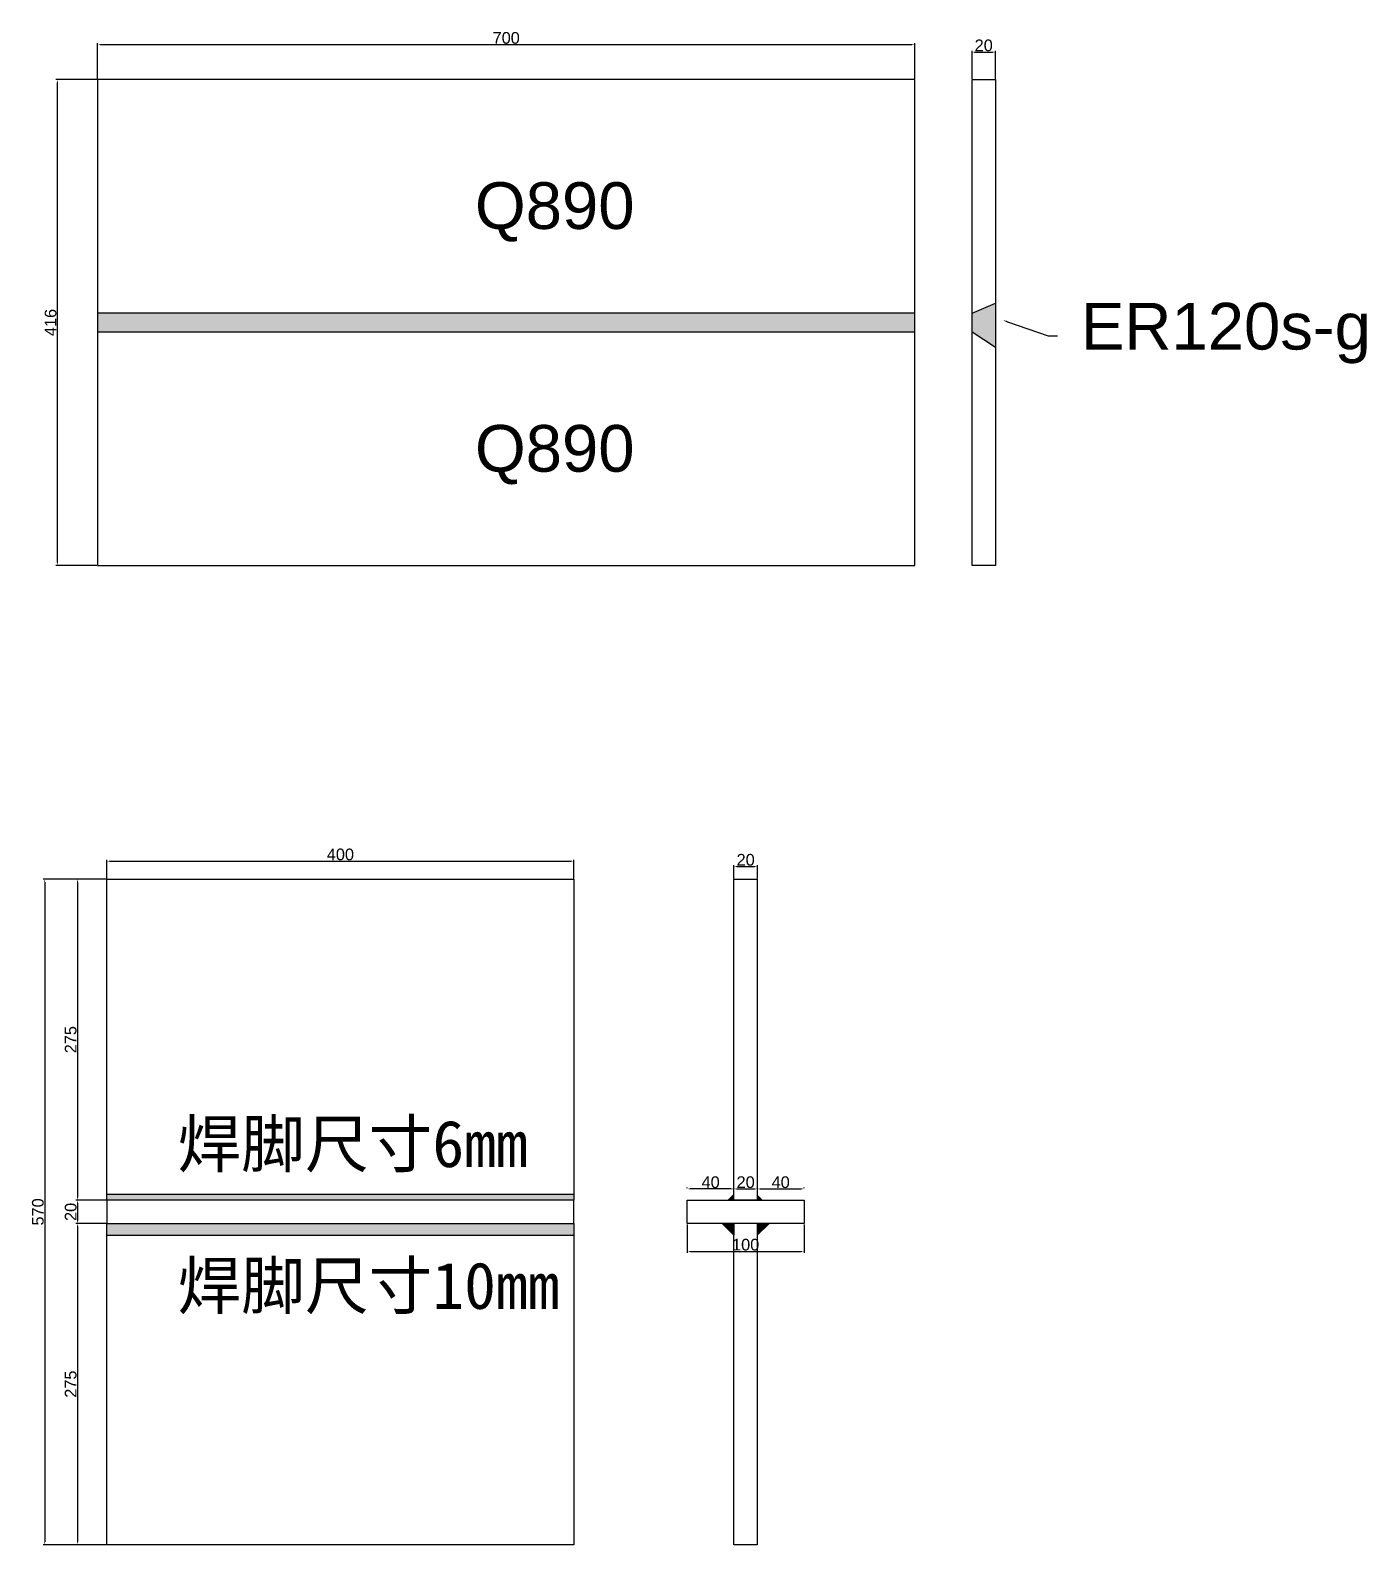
# Model space of a CAD drawing. Header units: millimetres. Extents: x 3071 to 17740, y -10095 to 4997.
# Drawn here: x 13907 to 15051, y -3507 to -2210 of the extents above; entities that cross this region are included whole.
import ezdxf
from ezdxf import colors
from ezdxf.entities.mleader import LeaderData, LeaderLine
from ezdxf.math import Vec2, Vec3

# ---------------------------------------------------------------- set-up
doc = ezdxf.new("R2010")
doc.units = ezdxf.units.MM
doc.layers.add('尺寸标注', color=6, linetype='Continuous')
doc.layers.add('标号', color=4, linetype='Continuous')
doc.styles.get("Standard").update_dxf_attribs({"font": 'arial.ttf'})
doc.dimstyles.new('ISO-25-JHF', dxfattribs={"dimtxt": 10, "dimasz": 2.5, "dimexe": 1.25, "dimexo": 0.625, "dimtad": 1, "dimtxsty": 'Standard', "dimcen": 2.5, "dimadec": 0, "dimazin": 0, "dimtfac": 1, "dimtmove": 0, "dimatfit": 3, "dimfxl": 1, "dimarcsym": 0})

# ---------------------------------------------------------------- blocks, each defined once
blk = doc.blocks.new('*D164')
at = {"layer": 'Defpoints', "color": 0, "transparency": 16777216}
for p in [(13964.2, -2252.7), (13929.7, -2668.7), (13964.2, -2668.7)]:
    blk.add_point(p, dxfattribs=at)
at = {"layer": '尺寸标注', "color": 0, "lineweight": -2, "transparency": 16777216}
for p, q in [((13963.6, -2252.7), (13928.4, -2252.7)), ((13929.7, -2255.2), (13929.7, -2666.2)), ((13963.6, -2668.7), (13928.4, -2668.7))]:
    blk.add_line(p, q, dxfattribs=at)
at = {"layer": '尺寸标注', "color": 0, "transparency": 16777216}
for points in [[(13929.3, -2255.2), (13930.1, -2255.2), (13929.7, -2252.7)], [(13929.3, -2666.2), (13930.1, -2666.2), (13929.7, -2668.7)]]:
    blk.add_solid(points, dxfattribs=at)
at = {"layer": '尺寸标注', "color": 0, "transparency": 16777216, "insert": (13924, -2460.7), "char_height": 10, "attachment_point": 5, "rotation": 90}
blk.add_mtext('416', dxfattribs=at)
blk = doc.blocks.new('*D165')
at = {"layer": 'Defpoints', "color": 0, "transparency": 16777216}
for p in [(14664.2, -2222.7), (13964.2, -2252.7), (14664.2, -2252.7)]:
    blk.add_point(p, dxfattribs=at)
at = {"layer": '尺寸标注', "color": 0, "lineweight": -2, "transparency": 16777216}
for p, q in [((13964.2, -2252.1), (13964.2, -2221.5)), ((13966.7, -2222.7), (14661.7, -2222.7)), ((14664.2, -2252.1), (14664.2, -2221.5))]:
    blk.add_line(p, q, dxfattribs=at)
at = {"layer": '尺寸标注', "color": 0, "transparency": 16777216}
for points in [[(13966.7, -2222.3), (13966.7, -2223.1), (13964.2, -2222.7)], [(14661.7, -2222.3), (14661.7, -2223.1), (14664.2, -2222.7)]]:
    blk.add_solid(points, dxfattribs=at)
at = {"layer": '尺寸标注', "color": 0, "transparency": 16777216, "insert": (14314.2, -2217), "char_height": 10, "attachment_point": 5}
blk.add_mtext('700', dxfattribs=at)
blk = doc.blocks.new('*D166')
at = {"layer": 'Defpoints', "color": 0, "transparency": 16777216}
for p in [(14372.2, -2922), (13972.2, -2937.4), (14372.2, -2937.4)]:
    blk.add_point(p, dxfattribs=at)
at = {"layer": '尺寸标注', "color": 0, "lineweight": -2, "transparency": 16777216}
for p, q in [((13972.2, -2936.8), (13972.2, -2920.8)), ((13974.7, -2922), (14369.7, -2922)), ((14372.2, -2936.8), (14372.2, -2920.8))]:
    blk.add_line(p, q, dxfattribs=at)
at = {"layer": '尺寸标注', "color": 0, "transparency": 16777216}
for points in [[(13974.7, -2921.6), (13974.7, -2922.5), (13972.2, -2922)], [(14369.7, -2921.6), (14369.7, -2922.5), (14372.2, -2922)]]:
    blk.add_solid(points, dxfattribs=at)
at = {"layer": '尺寸标注', "color": 0, "transparency": 16777216, "insert": (14172.2, -2916.3), "char_height": 10, "attachment_point": 5}
blk.add_mtext('400', dxfattribs=at)
blk = doc.blocks.new('*D167')
at = {"layer": 'Defpoints', "color": 0, "transparency": 16777216}
for p in [(13972.2, -2937.4), (13947, -3212.4), (13972.2, -3212.4)]:
    blk.add_point(p, dxfattribs=at)
at = {"layer": '尺寸标注', "color": 0, "lineweight": -2, "transparency": 16777216}
for p, q in [((13971.6, -2937.4), (13945.7, -2937.4)), ((13947, -2939.9), (13947, -3209.9)), ((13971.6, -3212.4), (13945.7, -3212.4))]:
    blk.add_line(p, q, dxfattribs=at)
at = {"layer": '尺寸标注', "color": 0, "transparency": 16777216}
for points in [[(13946.5, -2939.9), (13947.4, -2939.9), (13947, -2937.4)], [(13946.5, -3209.9), (13947.4, -3209.9), (13947, -3212.4)]]:
    blk.add_solid(points, dxfattribs=at)
at = {"layer": '尺寸标注', "color": 0, "transparency": 16777216, "insert": (13941.2, -3074.9), "char_height": 10, "attachment_point": 5, "rotation": 90}
blk.add_mtext('275', dxfattribs=at)
blk = doc.blocks.new('*D168')
at = {"layer": 'Defpoints', "color": 0, "transparency": 16777216}
for p in [(13972.2, -3212.4), (13947, -3232.4), (13972.2, -3232.4)]:
    blk.add_point(p, dxfattribs=at)
at = {"layer": '尺寸标注', "color": 0, "lineweight": -2, "transparency": 16777216}
for p, q in [((13971.6, -3212.4), (13945.7, -3212.4)), ((13947, -3214.9), (13947, -3229.9)), ((13971.6, -3232.4), (13945.7, -3232.4))]:
    blk.add_line(p, q, dxfattribs=at)
at = {"layer": '尺寸标注', "color": 0, "transparency": 16777216}
for points in [[(13946.5, -3214.9), (13947.4, -3214.9), (13947, -3212.4)], [(13946.5, -3229.9), (13947.4, -3229.9), (13947, -3232.4)]]:
    blk.add_solid(points, dxfattribs=at)
at = {"layer": '尺寸标注', "color": 0, "transparency": 16777216, "insert": (13941.2, -3222.4), "char_height": 10, "attachment_point": 5, "rotation": 90}
blk.add_mtext('20', dxfattribs=at)
blk = doc.blocks.new('*D169')
at = {"layer": 'Defpoints', "color": 0, "transparency": 16777216}
for p in [(13972.2, -3232.4), (13947, -3507.4), (13972.2, -3507.4)]:
    blk.add_point(p, dxfattribs=at)
at = {"layer": '尺寸标注', "color": 0, "lineweight": -2, "transparency": 16777216}
for p, q in [((13971.6, -3232.4), (13945.7, -3232.4)), ((13947, -3234.9), (13947, -3504.9)), ((13971.6, -3507.4), (13945.7, -3507.4))]:
    blk.add_line(p, q, dxfattribs=at)
at = {"layer": '尺寸标注', "color": 0, "transparency": 16777216}
for points in [[(13946.5, -3234.9), (13947.4, -3234.9), (13947, -3232.4)], [(13946.5, -3504.9), (13947.4, -3504.9), (13947, -3507.4)]]:
    blk.add_solid(points, dxfattribs=at)
at = {"layer": '尺寸标注', "color": 0, "transparency": 16777216, "insert": (13941.2, -3369.9), "char_height": 10, "attachment_point": 5, "rotation": 90}
blk.add_mtext('275', dxfattribs=at)
blk = doc.blocks.new('*D170')
at = {"layer": 'Defpoints', "color": 0, "transparency": 16777216}
for p in [(13972.2, -2937.4), (13918.9, -3507.4), (13972.2, -3507.4)]:
    blk.add_point(p, dxfattribs=at)
at = {"layer": '尺寸标注', "color": 0, "lineweight": -2, "transparency": 16777216}
for p, q in [((13971.6, -2937.4), (13917.6, -2937.4)), ((13918.9, -2939.9), (13918.9, -3504.9)), ((13971.6, -3507.4), (13917.6, -3507.4))]:
    blk.add_line(p, q, dxfattribs=at)
at = {"layer": '尺寸标注', "color": 0, "transparency": 16777216}
for points in [[(13918.5, -2939.9), (13919.3, -2939.9), (13918.9, -2937.4)], [(13918.5, -3504.9), (13919.3, -3504.9), (13918.9, -3507.4)]]:
    blk.add_solid(points, dxfattribs=at)
at = {"layer": '尺寸标注', "color": 0, "transparency": 16777216, "insert": (13913.1, -3222.4), "char_height": 10, "attachment_point": 5, "rotation": 90}
blk.add_mtext('570', dxfattribs=at)
blk = doc.blocks.new('*D171')
at = {"layer": 'Defpoints', "color": 0, "transparency": 16777216}
for p in [(14733.2, -2229.1), (14713.2, -2252.7), (14733.2, -2252.7)]:
    blk.add_point(p, dxfattribs=at)
at = {"layer": '尺寸标注', "color": 0, "lineweight": -2, "transparency": 16777216}
for p, q in [((14713.2, -2252.1), (14713.2, -2227.9)), ((14715.7, -2229.1), (14730.7, -2229.1)), ((14733.2, -2252.1), (14733.2, -2227.9))]:
    blk.add_line(p, q, dxfattribs=at)
at = {"layer": '尺寸标注', "color": 0, "transparency": 16777216}
for points in [[(14715.7, -2228.7), (14715.7, -2229.6), (14713.2, -2229.1)], [(14730.7, -2228.7), (14730.7, -2229.6), (14733.2, -2229.1)]]:
    blk.add_solid(points, dxfattribs=at)
at = {"layer": '尺寸标注', "color": 0, "transparency": 16777216, "insert": (14723.2, -2223.4), "char_height": 10, "attachment_point": 5}
blk.add_mtext('20', dxfattribs=at)
blk = doc.blocks.new('*D172')
at = {"layer": 'Defpoints', "color": 0, "transparency": 16777216}
for p in [(14529.3, -2926.6), (14509.3, -2937.4), (14529.3, -2937.4)]:
    blk.add_point(p, dxfattribs=at)
at = {"layer": '尺寸标注', "color": 0, "lineweight": -2, "transparency": 16777216}
for p, q in [((14509.3, -2936.8), (14509.3, -2925.4)), ((14511.8, -2926.6), (14526.8, -2926.6)), ((14529.3, -2936.8), (14529.3, -2925.4))]:
    blk.add_line(p, q, dxfattribs=at)
at = {"layer": '尺寸标注', "color": 0, "transparency": 16777216}
for points in [[(14511.8, -2926.2), (14511.8, -2927.1), (14509.3, -2926.6)], [(14526.8, -2926.2), (14526.8, -2927.1), (14529.3, -2926.6)]]:
    blk.add_solid(points, dxfattribs=at)
at = {"layer": '尺寸标注', "color": 0, "transparency": 16777216, "insert": (14519.3, -2920.9), "char_height": 10, "attachment_point": 5}
blk.add_mtext('20', dxfattribs=at)
blk = doc.blocks.new('*D173')
at = {"layer": 'Defpoints', "color": 0, "transparency": 16777216}
for p in [(14469.3, -3232.4), (14569.3, -3232.4), (14569.3, -3256.3)]:
    blk.add_point(p, dxfattribs=at)
at = {"layer": '尺寸标注', "color": 0, "lineweight": -2, "transparency": 16777216}
for p, q in [((14469.3, -3233.1), (14469.3, -3257.5)), ((14569.3, -3233.1), (14569.3, -3257.5)), ((14471.8, -3256.3), (14566.8, -3256.3))]:
    blk.add_line(p, q, dxfattribs=at)
at = {"layer": '尺寸标注', "color": 0, "transparency": 16777216}
for points in [[(14471.8, -3255.9), (14471.8, -3256.7), (14469.3, -3256.3)], [(14566.8, -3255.9), (14566.8, -3256.7), (14569.3, -3256.3)]]:
    blk.add_solid(points, dxfattribs=at)
at = {"layer": '尺寸标注', "color": 0, "transparency": 16777216, "insert": (14519.3, -3250.5), "char_height": 10, "attachment_point": 5}
blk.add_mtext('100', dxfattribs=at)
blk = doc.blocks.new('*D179')
at = {"layer": 'Defpoints', "color": 0, "transparency": 16777216}
for p in [(14529.3, -3202.7), (14569.3, -3202.7), (14569.3, -3202.7)]:
    blk.add_point(p, dxfattribs=at)
at = {"layer": '尺寸标注', "color": 0, "lineweight": -2, "transparency": 16777216}
for p, q in [((14529.3, -3202.1), (14529.3, -3201.5)), ((14531.8, -3202.7), (14566.8, -3202.7)), ((14569.3, -3202.1), (14569.3, -3201.5))]:
    blk.add_line(p, q, dxfattribs=at)
at = {"layer": '尺寸标注', "color": 0, "transparency": 16777216}
for points in [[(14531.8, -3202.3), (14531.8, -3203.2), (14529.3, -3202.7)], [(14566.8, -3202.3), (14566.8, -3203.2), (14569.3, -3202.7)]]:
    blk.add_solid(points, dxfattribs=at)
at = {"layer": '尺寸标注', "color": 0, "transparency": 16777216, "insert": (14549.3, -3197), "char_height": 10, "attachment_point": 5}
blk.add_mtext('40', dxfattribs=at)
blk = doc.blocks.new('*D180')
at = {"layer": 'Defpoints', "color": 0, "transparency": 16777216}
for p in [(14469.3, -3202.7), (14469.3, -3202.7), (14509.3, -3202.7)]:
    blk.add_point(p, dxfattribs=at)
at = {"layer": '尺寸标注', "color": 0, "lineweight": -2, "transparency": 16777216}
for p, q in [((14469.3, -3202.1), (14469.3, -3201.5)), ((14506.8, -3202.7), (14471.8, -3202.7)), ((14509.3, -3202.1), (14509.3, -3201.5))]:
    blk.add_line(p, q, dxfattribs=at)
at = {"layer": '尺寸标注', "color": 0, "transparency": 16777216}
for points in [[(14471.8, -3202.3), (14471.8, -3203.2), (14469.3, -3202.7)], [(14506.8, -3202.3), (14506.8, -3203.2), (14509.3, -3202.7)]]:
    blk.add_solid(points, dxfattribs=at)
at = {"layer": '尺寸标注', "color": 0, "transparency": 16777216, "insert": (14489.3, -3197), "char_height": 10, "attachment_point": 5}
blk.add_mtext('40', dxfattribs=at)
blk = doc.blocks.new('*D181')
at = {"layer": 'Defpoints', "color": 0, "transparency": 16777216}
for p in [(14509.3, -3202.7), (14529.3, -3202.7), (14529.3, -3202.7)]:
    blk.add_point(p, dxfattribs=at)
at = {"layer": '尺寸标注', "color": 0, "lineweight": -2, "transparency": 16777216}
for p, q in [((14509.3, -3202.1), (14509.3, -3201.5)), ((14511.8, -3202.7), (14526.8, -3202.7)), ((14529.3, -3202.1), (14529.3, -3201.5))]:
    blk.add_line(p, q, dxfattribs=at)
at = {"layer": '尺寸标注', "color": 0, "transparency": 16777216}
for points in [[(14511.8, -3202.3), (14511.8, -3203.2), (14509.3, -3202.7)], [(14526.8, -3202.3), (14526.8, -3203.2), (14529.3, -3202.7)]]:
    blk.add_solid(points, dxfattribs=at)
at = {"layer": '尺寸标注', "color": 0, "transparency": 16777216, "insert": (14519.3, -3197), "char_height": 10, "attachment_point": 5}
blk.add_mtext('20', dxfattribs=at)

msp = doc.modelspace()

# ---------------------------------------------------------------- hatches: boundary and pattern name
h = msp.add_hatch(color=256)
h.dxf.hatch_style = 1
h.paths.add_polyline_path([(14664.192, -2452.678), (13964.192, -2452.678), (13964.192, -2468.678), (14664.192, -2468.678)])
h.paths.add_polyline_path([(14733.214, -2444.061), (14713.214, -2452.678), (14713.214, -2468.678), (14733.214, -2481.946)])
h = msp.add_hatch(color=256)
h.dxf.hatch_style = 1
h.paths.add_polyline_path([(14372.206, -3207.428), (13972.206, -3207.428), (13972.206, -3212.428), (14372.206, -3212.428)])
h.paths.add_polyline_path([(14372.206, -3232.428), (13972.206, -3232.428), (13972.206, -3242.428), (14372.206, -3242.428)])
h = msp.add_hatch(color=256)
h.dxf.hatch_style = 1
h.paths.add_polyline_path([(14509.287, -3207.428), (14504.287, -3212.428), (14509.287, -3212.428)])
h = msp.add_hatch(color=256)
h.dxf.hatch_style = 1
h.paths.add_polyline_path([(14529.287, -3207.428), (14534.287, -3212.428), (14529.287, -3212.428)])
h = msp.add_hatch(color=256)
h.dxf.hatch_style = 1
h.paths.add_polyline_path([(14509.287, -3232.428), (14499.287, -3232.428), (14509.287, -3242.428)])
h = msp.add_hatch(color=256)
h.dxf.hatch_style = 1
h.paths.add_polyline_path([(14529.287, -3232.428), (14539.287, -3232.428), (14529.287, -3242.428)])

# ---------------------------------------------------------------- linework, layer by layer
for p, q in [((13964.192, -2252.678), (13964.192, -2668.678)), ((14664.192, -2252.678), (13964.192, -2252.678)), ((14664.192, -2668.678), (14664.192, -2252.678)), ((14713.214, -2252.678), (14733.214, -2252.678)), ((14713.214, -2668.678), (14713.214, -2252.678)), ((14733.214, -2252.678), (14733.214, -2668.678)), ((14713.214, -2452.678), (14733.214, -2444.061)), ((14664.192, -2452.678), (13964.192, -2452.678)), ((13964.192, -2468.678), (14664.192, -2468.678)), ((14713.214, -2468.678), (14733.214, -2481.946)), ((13964.192, -2668.678), (14664.192, -2668.678)), ((14733.214, -2668.678), (14713.214, -2668.678)), ((13972.206, -2937.428), (14372.206, -2937.428)), ((13972.206, -3212.428), (13972.206, -2937.428)), ((14372.206, -2937.428), (14372.206, -3212.428)), ((14509.287, -2937.428), (14529.287, -2937.428)), ((14509.287, -3212.428), (14509.287, -2937.428)), ((14529.287, -2937.428), (14529.287, -3212.428)), ((14372.206, -3207.428), (13972.206, -3207.428)), ((14372.206, -3212.428), (13972.206, -3212.428)), ((13972.206, -3212.428), (13972.206, -3232.428)), ((14372.206, -3232.428), (14372.206, -3212.428)), ((14469.287, -3212.428), (14569.287, -3212.428)), ((14469.287, -3232.428), (14469.287, -3212.428)), ((14509.287, -3207.428), (14504.287, -3212.428)), ((14509.287, -3212.428), (14504.287, -3212.428)), ((14509.287, -3212.428), (14509.287, -3207.428)), ((14529.287, -3212.428), (14509.287, -3212.428)), ((14569.287, -3212.428), (14569.287, -3232.428)), ((13972.206, -3232.428), (14372.206, -3232.428)), ((13972.206, -3507.428), (13972.206, -3232.428)), ((13972.206, -3242.428), (14372.206, -3242.428)), ((14372.206, -3232.428), (14372.206, -3507.428)), ((14569.287, -3232.428), (14469.287, -3232.428)), ((14509.287, -3232.428), (14499.287, -3232.428)), ((14509.287, -3242.428), (14499.287, -3232.428)), ((14509.287, -3507.428), (14509.287, -3232.428)), ((14509.287, -3232.428), (14509.287, -3242.428)), ((14529.287, -3232.428), (14529.287, -3507.428)), ((14529.287, -3242.428), (14539.287, -3232.428)), ((14372.206, -3507.428), (13972.206, -3507.428)), ((14529.287, -3507.428), (14509.287, -3507.428))]:
    msp.add_line(p, q)

# ---------------------------------------------------------------- texts
at = {"layer": '标号', "char_height": 40, "attachment_point": 7}
for s, width, insert in [('Q890 ', 70.10425, (14287.446, -2391.568)), ('ER120s-g ', 70.10425, (14806.372, -2495.916)), ('Q890 ', 70.10425, (14287.446, -2599.462)), ('{\\fSimSun|b0|i0|c134|p2;焊脚尺寸6mm\\P} ', 430.68363, (14032.75, -3255.283)), ('{\\fSimSun|b0|i0|c134|p2;焊脚尺寸10mm\\P} ', 430.68363, (14032.75, -3376.742))]:
    msp.add_mtext_dynamic_manual_height_columns(s, width=width, gutter_width=12.5, heights=[0], dxfattribs=dict(at, insert=insert))

# ---------------------------------------------------------------- dimensions: what is measured, and where the dimension line sits
at = {"layer": '尺寸标注'}
for p1, p2, distance, picture, middle in [((13964.192, -2252.678), (14664.192, -2252.678), 29.955, '*D165', (14314.192, -2216.993)), ((14713.214, -2252.678), (14733.214, -2252.678), 23.54, '*D171', (14723.214, -2223.408)), ((13964.192, -2252.678), (13964.192, -2668.678), -34.508, '*D164', (13923.953, -2460.678)), ((13972.206, -2937.428), (14372.206, -2937.428), 15.387, '*D166', (14172.206, -2916.31)), ((14509.287, -2937.428), (14529.287, -2937.428), 10.78, '*D172', (14519.287, -2920.917)), ((13972.206, -2937.428), (13972.206, -3507.428), -53.331, '*D170', (13913.145, -3222.428)), ((13972.206, -2937.428), (13972.206, -3212.428), -25.252, '*D167', (13941.223, -3074.928)), ((14509.287, -3202.749), (14469.287, -3202.749), 0, '*D180', (14489.287, -3197.019)), ((14509.287, -3202.749), (14529.287, -3202.749), 0, '*D181', (14519.287, -3197.019)), ((14529.287, -3202.749), (14569.287, -3202.749), 0, '*D179', (14549.287, -3197.019)), ((13972.206, -3232.428), (13972.206, -3507.428), -25.252, '*D169', (13941.223, -3369.928)), ((14469.287, -3232.428), (14569.287, -3232.428), -23.852, '*D173', (14519.287, -3250.549))]:
    dim = msp.add_aligned_dim(p1=p1, p2=p2, distance=distance, dimstyle='ISO-25-JHF', dxfattribs=at)
    dim.commit()
    dim.dimension.update_dxf_attribs({"geometry": picture, "text_midpoint": middle})
dim = msp.add_linear_dim(base=(13946.954, -3232.428), p1=(13972.206, -3212.428), p2=(13972.206, -3232.428), angle=270, dimstyle='ISO-25-JHF', dxfattribs=at)
dim.commit()
dim.dimension.update_dxf_attribs({"geometry": '*D168', "text_midpoint": (13946.954, -3222.428), "dimtype": 161})

# ---------------------------------------------------------------- leaders
ml = msp.add_multileader_mtext('Standard')
ml.set_content('', color=256)
ml.set_leader_properties()
ml.build(insert=Vec2(0, 0))
ctx = ml.context
ctx.base_point, ctx.plane_origin = Vec3(14786.306, -2472.161), Vec3(14739.739, -2481.946)
notes = []
notes.append((ctx, [(0, (1, 1, 0), (14778.306, -2472.161), (1, 0), 8, [(0, [(14739.739, -2458.741)], 0, [])])]))
ctx.mtext.insert, ctx.mtext.flow_direction = Vec3(14788.306, -2470.161), 5
for ctx, leaders in notes:
    for number, flags, end, landing, length, lines in leaders:
        leader = LeaderData()
        leader.index, (leader.has_last_leader_line, leader.has_dogleg_vector, leader.attachment_direction) = number, flags
        leader.last_leader_point, leader.dogleg_vector, leader.dogleg_length = Vec3(end), Vec3(landing), length
        for number, points, colour, breaks in lines:
            line = LeaderLine()
            line.index, line.vertices, line.color, line.breaks = number, Vec3.list(points), colors.encode_raw_color(colour), breaks
            leader.lines.append(line)
        ctx.leaders.append(leader)

doc.saveas('drawing.dxf')
